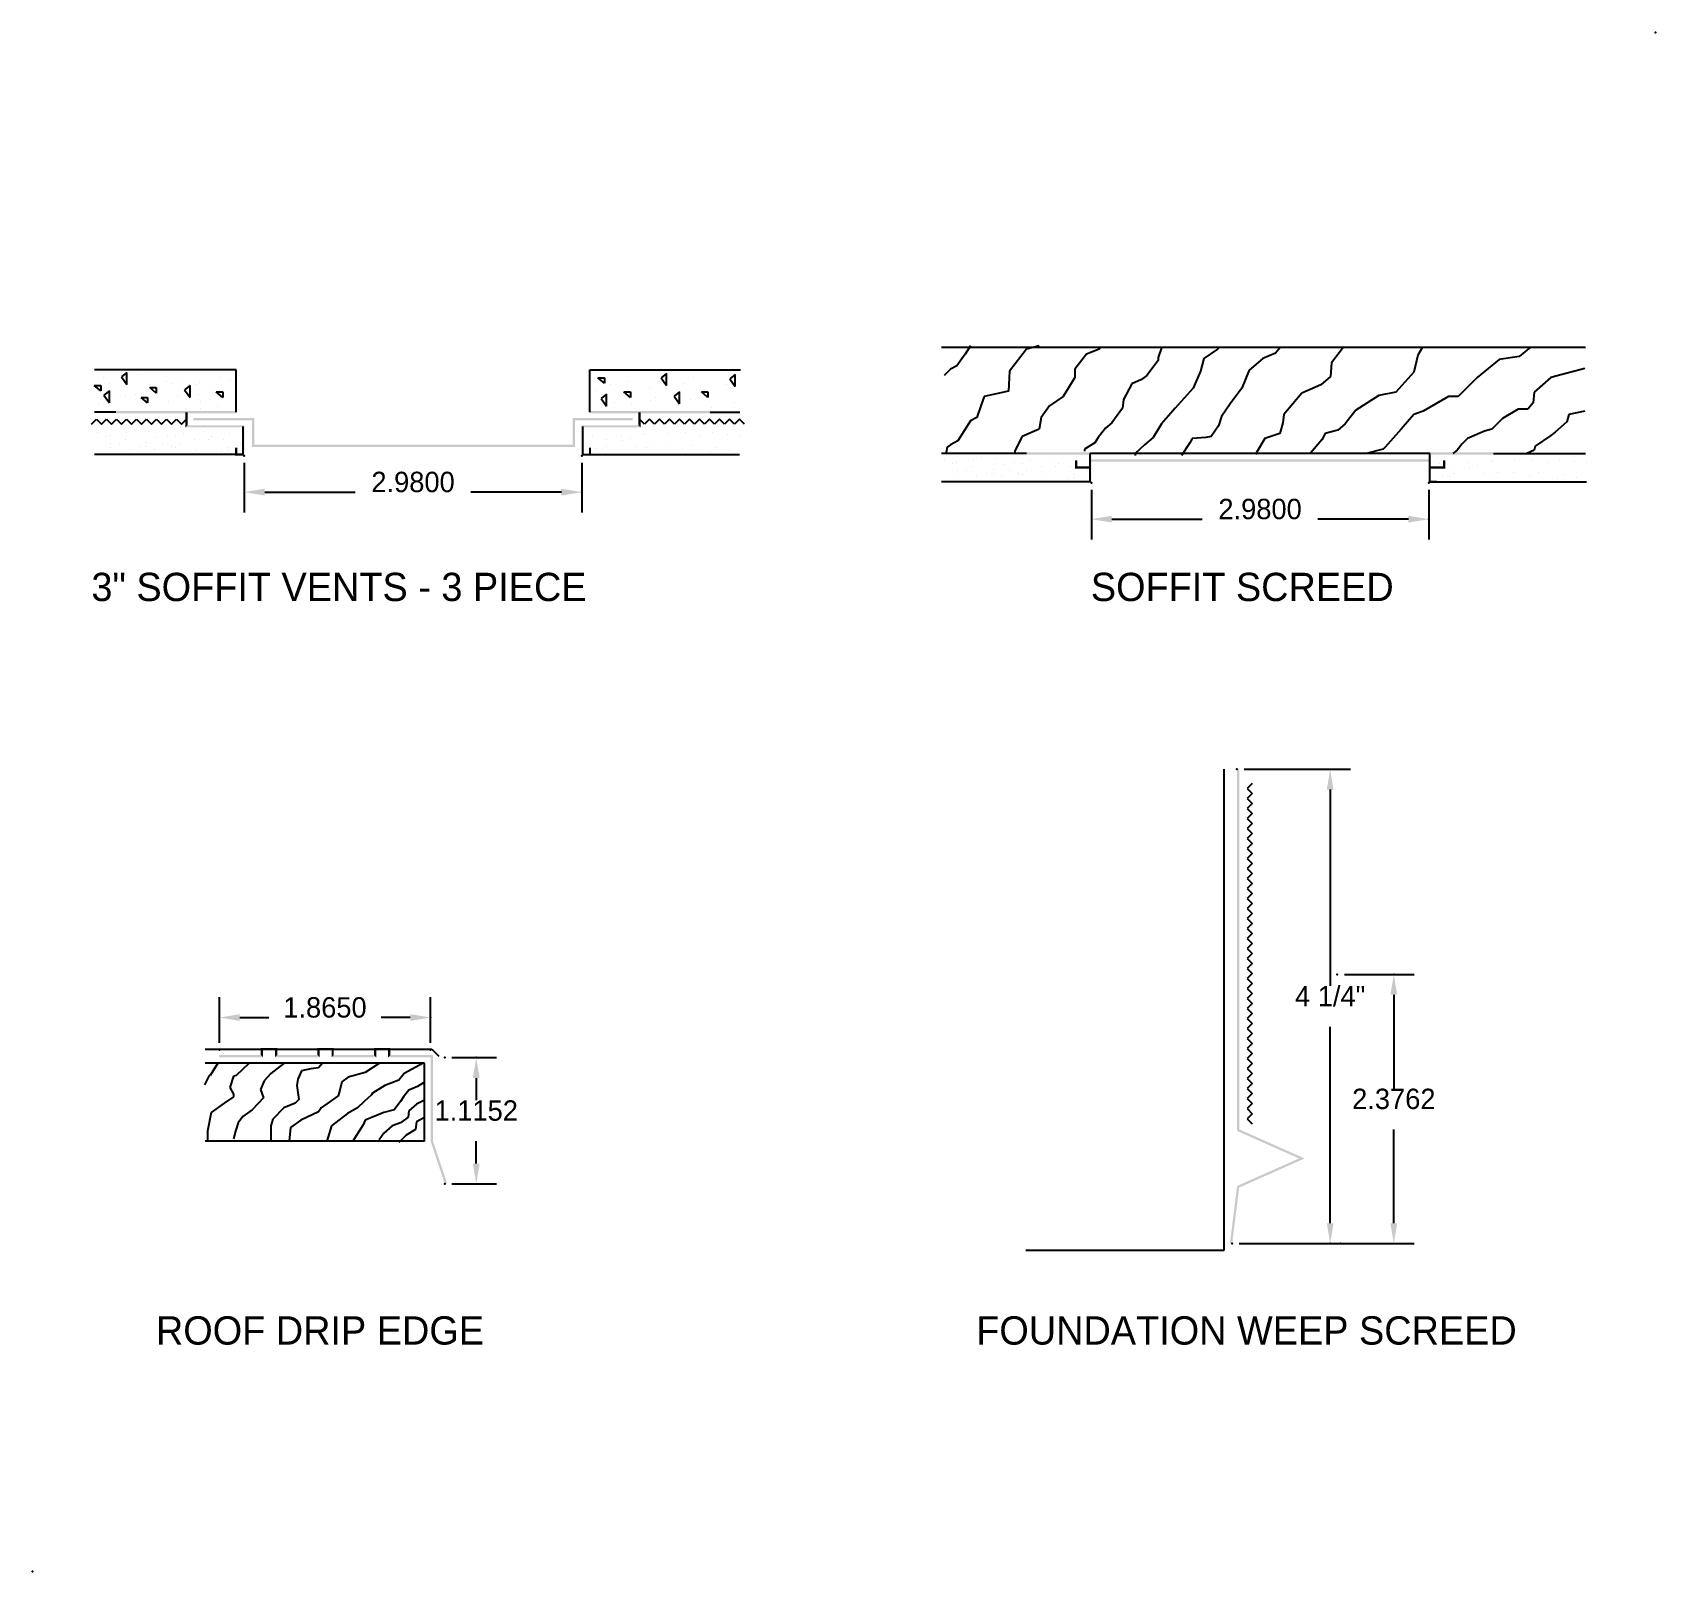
# Model space of a CAD drawing. Extents: x 0 to 14.3, y 0 to 13.6.
import ezdxf
from ezdxf.enums import TextEntityAlignment as Align

# ---------------------------------------------------------------- set-up
doc = ezdxf.new("R2010")
doc.units = 0
doc.header["$MEASUREMENT"] = 0
doc.layers.get('0').update_dxf_attribs({"color": 75, "linetype": 'CONTINUOUS'})
for name, color, linetype in [('R-ANNO-DIMS', 3, 'CONTINUOUS'), ('R-ANNO-TEXT', 6, 'CONTINUOUS'), ('R-SWTS-DET1', 1, 'CONTINUOUS'), ('R-SWTS-DET2', 4, 'CONTINUOUS'), ('R-SWTS-DET3', 5, 'CONTINUOUS'), ('SSMODEL1', 7, 'CONTINUOUS')]:
    doc.layers.add(name, color=color, linetype=linetype)
doc.dimstyles.get("Standard").update_dxf_attribs({"dimtxt": 0.18, "dimasz": 0.18, "dimexe": 0.18, "dimexo": 0.0625, "dimgap": 0.09, "dimtad": 0, "dimtih": 1, "dimtoh": 1, "dimdec": 4, "dimzin": 0, "dimtxsty": 'STANDARD', "dimcen": 0.09, "dimazin": 3, "dimtfac": 1, "dimtdec": 4, "dimtofl": 0, "dimtmove": 0, "dimatfit": 3, "dimtolj": 1, "dimtzin": 0})

# ---------------------------------------------------------------- blocks, each defined once
blk = doc.blocks.new('*D5')
at = {"color": 0, "linetype": 'BYBLOCK'}
for p, q in [((9.351, 9.554), (9.351, 9.115)), ((12.331, 9.554), (12.331, 9.115)), ((9.531, 9.295), (10.331, 9.295)), ((12.151, 9.295), (11.351, 9.295))]:
    blk.add_line(p, q, dxfattribs=at)
for points in [[(9.531, 9.325), (9.531, 9.265), (9.351, 9.295)], [(12.151, 9.325), (12.151, 9.265), (12.331, 9.295)]]:
    blk.add_solid(points, dxfattribs=at)
at = {"layer": 'SSMODEL1', "color": 0, "linetype": 'BYBLOCK'}
for p in [(9.351, 9.616), (12.331, 9.616), (12.331, 9.295)]:
    blk.add_point(p, dxfattribs=at)
at = {"color": 0, "linetype": 'BYBLOCK'}
blk.add_text('2.9800', height=0.18, dxfattribs=at).set_placement((10.841, 9.295), align=Align.CENTER)
blk = doc.blocks.new('*D4')
at = {"color": 0, "linetype": 'BYBLOCK'}
for p, q in [((1.871, 9.792), (1.871, 9.354)), ((4.851, 9.792), (4.851, 9.354)), ((2.051, 9.534), (2.851, 9.534)), ((4.671, 9.534), (3.871, 9.534))]:
    blk.add_line(p, q, dxfattribs=at)
for points in [[(2.051, 9.564), (2.051, 9.504), (1.871, 9.534)], [(4.671, 9.564), (4.671, 9.504), (4.851, 9.534)]]:
    blk.add_solid(points, dxfattribs=at)
at = {"layer": 'SSMODEL1', "color": 0, "linetype": 'BYBLOCK'}
for p in [(1.871, 9.855), (4.851, 9.855), (4.851, 9.534)]:
    blk.add_point(p, dxfattribs=at)
at = {"color": 0, "linetype": 'BYBLOCK'}
blk.add_text('2.9800', height=0.18, dxfattribs=at).set_placement((3.361, 9.534), align=Align.CENTER)
blk = doc.blocks.new('*D3')
at = {"color": 0, "linetype": 'BYBLOCK'}
for p, q in [((11.585, 5.274), (12.202, 5.274)), ((12.022, 5.094), (12.022, 4.265)), ((12.022, 3.077), (12.022, 3.905)), ((11.612, 2.897), (12.202, 2.897))]:
    blk.add_line(p, q, dxfattribs=at)
for points in [[(11.992, 5.094), (12.052, 5.094), (12.022, 5.274)], [(11.992, 3.077), (12.052, 3.077), (12.022, 2.897)]]:
    blk.add_solid(points, dxfattribs=at)
at = {"layer": 'SSMODEL1', "color": 0, "linetype": 'BYBLOCK'}
for p in [(11.522, 5.274), (12.022, 5.274), (11.55, 2.897)]:
    blk.add_point(p, dxfattribs=at)
at = {"color": 0, "linetype": 'BYBLOCK'}
blk.add_text('2.3762', height=0.18, dxfattribs=at).set_placement((12.022, 4.085), align=Align.CENTER)
blk = doc.blocks.new('*D2')
at = {"color": 0, "linetype": 'BYBLOCK'}
for p, q in [((10.7, 7.086), (11.64, 7.086)), ((11.46, 6.906), (11.46, 5.172)), ((11.46, 3.077), (11.46, 4.812)), ((10.657, 2.897), (11.64, 2.897))]:
    blk.add_line(p, q, dxfattribs=at)
for points in [[(11.43, 6.906), (11.49, 6.906), (11.46, 7.086)], [(11.43, 3.077), (11.49, 3.077), (11.46, 2.897)]]:
    blk.add_solid(points, dxfattribs=at)
at = {"layer": 'SSMODEL1', "color": 0, "linetype": 'BYBLOCK'}
for p in [(10.637, 7.086), (10.595, 2.897), (11.46, 2.897)]:
    blk.add_point(p, dxfattribs=at)
at = {"color": 0, "linetype": 'BYBLOCK'}
blk.add_text('4 1/4"', height=0.18, dxfattribs=at).set_placement((11.46, 4.992), align=Align.CENTER)
blk = doc.blocks.new('*D1')
at = {"color": 0, "linetype": 'BYBLOCK'}
for p, q in [((3.704, 4.539), (4.099, 4.539)), ((3.919, 4.359), (3.919, 4.162)), ((3.919, 3.604), (3.919, 3.802)), ((3.704, 3.424), (4.099, 3.424))]:
    blk.add_line(p, q, dxfattribs=at)
for points in [[(3.889, 4.359), (3.949, 4.359), (3.919, 4.539)], [(3.889, 3.604), (3.949, 3.604), (3.919, 3.424)]]:
    blk.add_solid(points, dxfattribs=at)
at = {"layer": 'SSMODEL1', "color": 0, "linetype": 'BYBLOCK'}
for p in [(3.641, 4.539), (3.919, 4.539), (3.641, 3.424)]:
    blk.add_point(p, dxfattribs=at)
at = {"color": 0, "linetype": 'BYBLOCK'}
blk.add_text('1.1152', height=0.18, dxfattribs=at).set_placement((3.919, 3.982), align=Align.CENTER)
blk = doc.blocks.new('*D0')
at = {"color": 0, "linetype": 'BYBLOCK'}
for p, q in [((1.651, 4.671), (1.651, 5.073)), ((3.516, 4.671), (3.516, 5.073)), ((1.831, 4.893), (2.088, 4.893)), ((3.336, 4.893), (3.078, 4.893))]:
    blk.add_line(p, q, dxfattribs=at)
for points in [[(1.831, 4.923), (1.831, 4.863), (1.651, 4.893)], [(3.336, 4.923), (3.336, 4.863), (3.516, 4.893)]]:
    blk.add_solid(points, dxfattribs=at)
at = {"layer": 'SSMODEL1', "color": 0, "linetype": 'BYBLOCK'}
for p in [(3.516, 4.893), (1.651, 4.608), (3.516, 4.608)]:
    blk.add_point(p, dxfattribs=at)
at = {"color": 0, "linetype": 'BYBLOCK'}
blk.add_text('1.8650', height=0.18, dxfattribs=at).set_placement((2.583, 4.893), align=Align.CENTER)

msp = doc.modelspace()

# ---------------------------------------------------------------- linework, layer by layer
for p in [(14.33321, 13.59409), (0, 0)]:
    msp.add_point(p)
at = {"layer": 'R-SWTS-DET1'}
msp.add_line((1.86078, 9.865), (1.86078, 10.115), dxfattribs=at)
for points in [[(1.79828, 10.23), (1.79828, 10.25), (0.73578, 10.23), (0.73578, 10.25)], [(1.35078, 10.105), (1.37078, 10.125), (1.35078, 10.24), (1.37078, 10.24)], [(1.42056, 10.18766), (1.42056, 10.16766), (1.95992, 10.18766), (1.93992, 10.16766)], [(1.95992, 10.18766), (1.93992, 10.16766), (1.95992, 9.95372), (1.93992, 9.93372)], [(4.76994, 10.18766), (4.78994, 10.16766), (5.29911, 10.18766), (5.29911, 10.16766)], [(4.76994, 9.95372), (4.78994, 9.93372), (4.76994, 10.18766), (4.78994, 10.16766)], [(4.92328, 10.23), (4.92328, 10.25), (5.98578, 10.23), (5.98578, 10.25)], [(5.37078, 10.105), (5.35078, 10.125), (5.37078, 10.24), (5.35078, 10.24)], [(1.85078, 10.105), (1.87078, 10.125), (1.35078, 10.105), (1.37078, 10.125)], [(1.85078, 9.875), (1.87078, 9.855), (1.85078, 10.105), (1.87078, 10.125)], [(4.87078, 9.875), (4.85078, 9.855), (4.87078, 10.105), (4.85078, 10.125)], [(4.87078, 10.105), (4.85078, 10.125), (5.37078, 10.105), (5.35078, 10.125)], [(1.80828, 9.9275), (1.78828, 9.9275), (1.80828, 9.875), (1.78828, 9.855)], [(1.95992, 9.95372), (1.93992, 9.93372), (4.76994, 9.95372), (4.78994, 9.93372)], [(4.91328, 9.9275), (4.93328, 9.9275), (4.91328, 9.875), (4.93328, 9.855)], [(1.80828, 9.875), (1.78828, 9.855), (1.85078, 9.875), (1.87078, 9.855)], [(4.91328, 9.875), (4.93328, 9.855), (4.87078, 9.875), (4.85078, 9.855)], [(9.33082, 9.86617), (9.35082, 9.88617), (8.77832, 9.86617), (8.77832, 9.88617)], [(9.20582, 9.74117), (9.22582, 9.76117), (9.20582, 9.81367), (9.22582, 9.81367)], [(9.34082, 9.74117), (9.34082, 9.76117), (9.20582, 9.74117), (9.22582, 9.76117)], [(9.33082, 9.63617), (9.35082, 9.61617), (9.33082, 9.86617), (9.35082, 9.88617)], [(9.34082, 9.82367), (9.34082, 9.80367), (12.34082, 9.82367), (12.34082, 9.80367)], [(12.35082, 9.63617), (12.33082, 9.61617), (12.35082, 9.86617), (12.33082, 9.88617)], [(12.35082, 9.86617), (12.33082, 9.88617), (12.90332, 9.86617), (12.90332, 9.88617)], [(12.34082, 9.74117), (12.34082, 9.76117), (12.47582, 9.74117), (12.45582, 9.76117)], [(12.47582, 9.74117), (12.45582, 9.76117), (12.47582, 9.81367), (12.45582, 9.81367)], [(9.27832, 9.63617), (9.27832, 9.61617), (9.33082, 9.63617), (9.35082, 9.61617)], [(12.40332, 9.63617), (12.40332, 9.61617), (12.35082, 9.63617), (12.33082, 9.61617)], [(10.65727, 7.08604), (10.63727, 7.08604), (10.65727, 3.90504), (10.63727, 3.89204)], [(2.01598, 4.62467), (2.03598, 4.60467), (2.16098, 4.62467), (2.14098, 4.60467)], [(2.01598, 4.56217), (2.03598, 4.54217), (2.01598, 4.62467), (2.03598, 4.60467)], [(2.16098, 4.62467), (2.14098, 4.60467), (2.16098, 4.56217), (2.14098, 4.54217)], [(2.51598, 4.62467), (2.53598, 4.60467), (2.66098, 4.62467), (2.64098, 4.60467)], [(2.51598, 4.56217), (2.53598, 4.54217), (2.51598, 4.62467), (2.53598, 4.60467)], [(2.66098, 4.62467), (2.64098, 4.60467), (2.66098, 4.56217), (2.64098, 4.54217)], [(3.01598, 4.62467), (3.03598, 4.60467), (3.16098, 4.62467), (3.14098, 4.60467)], [(3.01598, 4.56217), (3.03598, 4.54217), (3.01598, 4.62467), (3.03598, 4.60467)], [(3.16098, 4.62467), (3.14098, 4.60467), (3.16098, 4.56217), (3.14098, 4.54217)], [(1.65098, 4.56217), (1.65098, 4.54217), (2.01598, 4.56217), (2.03598, 4.54217)], [(2.16098, 4.56217), (2.14098, 4.54217), (2.51598, 4.56217), (2.53598, 4.54217)], [(2.66098, 4.56217), (2.64098, 4.54217), (3.01598, 4.56217), (3.03598, 4.54217)], [(3.16098, 4.56217), (3.14098, 4.54217), (3.53598, 4.56217), (3.51598, 4.54217)], [(3.53598, 4.56217), (3.51598, 4.54217), (3.53598, 3.80379), (3.51598, 3.80055)], [(10.65727, 3.90504), (10.63727, 3.89204), (11.2344, 3.64854), (11.18515, 3.64854)], [(3.53598, 3.80379), (3.51598, 3.80055), (3.66047, 3.43033), (3.64149, 3.42401)], [(11.2344, 3.64854), (11.18515, 3.64854), (10.6565, 3.39169), (10.63805, 3.40538)], [(10.6565, 3.39169), (10.63805, 3.40538), (10.5947, 2.8973), (10.57485, 2.89978)]]:
    msp.add_trace(points, dxfattribs=at)
at = {"layer": 'R-SWTS-DET2'}
for p, q in [((8.02832, 10.81367), (13.71582, 10.81367)), ((1.79828, 10.615), (0.54828, 10.615)), ((1.79828, 10.24), (1.79828, 10.615)), ((4.92328, 10.615), (6.25148, 10.615)), ((4.92328, 10.24), (4.92328, 10.615)), ((0.5211, 10.1333), (0.56529, 10.1775)), ((0.73578, 10.24), (0.54828, 10.24)), ((0.56529, 10.1775), (0.60948, 10.1333)), ((0.60948, 10.1333), (0.65368, 10.1775)), ((0.65368, 10.1775), (0.69787, 10.1333)), ((0.69787, 10.1333), (0.74207, 10.1775)), ((0.74207, 10.1775), (0.78626, 10.1333)), ((0.78626, 10.1333), (0.83045, 10.1775)), ((0.83045, 10.1775), (0.87465, 10.1333)), ((0.87465, 10.1333), (0.91884, 10.1775)), ((0.91884, 10.1775), (0.96304, 10.1333)), ((0.96304, 10.1333), (1.00723, 10.1775)), ((1.00723, 10.1775), (1.05143, 10.1333)), ((1.05143, 10.1333), (1.09562, 10.1775)), ((1.09562, 10.1775), (1.13981, 10.1333)), ((1.13981, 10.1333), (1.18401, 10.1775)), ((1.18401, 10.1775), (1.2282, 10.1333)), ((1.2282, 10.1333), (1.2724, 10.1775)), ((1.2724, 10.1775), (1.31659, 10.1333)), ((1.31659, 10.1333), (1.36078, 10.1775)), ((5.40498, 10.1333), (5.36078, 10.1775)), ((5.44917, 10.1775), (5.40498, 10.1333)), ((5.49337, 10.1333), (5.44917, 10.1775)), ((5.53756, 10.1775), (5.49337, 10.1333)), ((5.58176, 10.1333), (5.53756, 10.1775)), ((5.62595, 10.1775), (5.58176, 10.1333)), ((5.67014, 10.1333), (5.62595, 10.1775)), ((5.71434, 10.1775), (5.67014, 10.1333)), ((5.75853, 10.1333), (5.71434, 10.1775)), ((5.80273, 10.1775), (5.75853, 10.1333)), ((5.84692, 10.1333), (5.80273, 10.1775)), ((5.89111, 10.1775), (5.84692, 10.1333)), ((5.93531, 10.1333), (5.89111, 10.1775)), ((5.9795, 10.1775), (5.93531, 10.1333)), ((6.0237, 10.1333), (5.9795, 10.1775)), ((5.98578, 10.24), (6.24811, 10.24)), ((6.06789, 10.1775), (6.0237, 10.1333)), ((6.11209, 10.1333), (6.06789, 10.1775)), ((6.15628, 10.1775), (6.11209, 10.1333)), ((6.20047, 10.1333), (6.15628, 10.1775)), ((6.24467, 10.1775), (6.20047, 10.1333)), ((6.28886, 10.1333), (6.24467, 10.1775)), ((1.86078, 9.865), (0.54828, 9.865)), ((4.86078, 9.865), (6.24474, 9.865)), ((8.77832, 9.87617), (8.02832, 9.87617)), ((12.34082, 9.87617), (9.34082, 9.87617)), ((12.90332, 9.87617), (13.71582, 9.87617)), ((9.34082, 9.62617), (8.02832, 9.62617)), ((12.34082, 9.62617), (13.72478, 9.62617)), ((10.52227, 7.08604), (10.52227, 2.83604)), ((10.77227, 6.96104), (10.72808, 6.91684)), ((10.72808, 6.91684), (10.77227, 6.87265)), ((10.77227, 6.87265), (10.72808, 6.82845)), ((10.72808, 6.82845), (10.77227, 6.78426)), ((10.77227, 6.78426), (10.72808, 6.74007)), ((10.72808, 6.74007), (10.77227, 6.69587)), ((10.77227, 6.69587), (10.72808, 6.65168)), ((10.72808, 6.65168), (10.77227, 6.60748)), ((10.77227, 6.60748), (10.72808, 6.56329)), ((10.72808, 6.56329), (10.77227, 6.51909)), ((10.77227, 6.51909), (10.72808, 6.4749)), ((10.72808, 6.4749), (10.77227, 6.43071)), ((10.77227, 6.43071), (10.72808, 6.38651)), ((10.72808, 6.38651), (10.77227, 6.34232)), ((10.77227, 6.34232), (10.72808, 6.29812)), ((10.72808, 6.29812), (10.77227, 6.25393)), ((10.77227, 6.25393), (10.72808, 6.20974)), ((10.72808, 6.20974), (10.77227, 6.16554)), ((10.77227, 6.16554), (10.72808, 6.12135)), ((10.72808, 6.12135), (10.77227, 6.07715)), ((10.77227, 6.07715), (10.72808, 6.03296)), ((10.72808, 6.03296), (10.77227, 5.98876)), ((10.77227, 5.98876), (10.72808, 5.94457)), ((10.72808, 5.94457), (10.77227, 5.90038)), ((10.77227, 5.90038), (10.72808, 5.85618)), ((10.72808, 5.85618), (10.77227, 5.81199)), ((10.77227, 5.81199), (10.72808, 5.76779)), ((10.72808, 5.76779), (10.77227, 5.7236)), ((10.77227, 5.7236), (10.72808, 5.67941)), ((10.72808, 5.67941), (10.77227, 5.63521)), ((10.77227, 5.63521), (10.72808, 5.59102)), ((10.72808, 5.59102), (10.77227, 5.54682)), ((10.77227, 5.54682), (10.72808, 5.50263)), ((10.72808, 5.50263), (10.77227, 5.45843)), ((10.77227, 5.45843), (10.72808, 5.41424)), ((10.72808, 5.41424), (10.77227, 5.37005)), ((10.77227, 5.37005), (10.72808, 5.32585)), ((10.72808, 5.32585), (10.77227, 5.28166)), ((10.77227, 5.28166), (10.72808, 5.23746)), ((10.72808, 5.23746), (10.77227, 5.19327)), ((10.77227, 5.19327), (10.72808, 5.14908)), ((10.72808, 5.14908), (10.77227, 5.10488)), ((10.77227, 5.10488), (10.72808, 5.06069)), ((10.72808, 5.06069), (10.77227, 5.01649)), ((10.77227, 5.01649), (10.72808, 4.9723)), ((10.72808, 4.9723), (10.77227, 4.9281)), ((10.77227, 4.9281), (10.72808, 4.88391)), ((10.72808, 4.88391), (10.77227, 4.83972)), ((10.77227, 4.83972), (10.72808, 4.79552)), ((10.72808, 4.79552), (10.77227, 4.75133)), ((10.77227, 4.75133), (10.72808, 4.70713)), ((1.52598, 4.61467), (3.52598, 4.61467)), ((3.52598, 4.61467), (3.58848, 4.55217)), ((10.72808, 4.70713), (10.77227, 4.66294)), ((10.77227, 4.66294), (10.72808, 4.61875)), ((10.72808, 4.61875), (10.77227, 4.57455)), ((3.46348, 4.48967), (1.52598, 4.48967)), ((3.46348, 3.80217), (3.46348, 4.48967)), ((10.77227, 4.57455), (10.72808, 4.53036)), ((10.72808, 4.53036), (10.77227, 4.48616)), ((10.77227, 4.48616), (10.72808, 4.44197)), ((10.72808, 4.44197), (10.77227, 4.39777)), ((10.77227, 4.39777), (10.72808, 4.35358)), ((10.72808, 4.35358), (10.77227, 4.30939)), ((10.77227, 4.30939), (10.72808, 4.26519)), ((10.72808, 4.26519), (10.77227, 4.221)), ((10.77227, 4.221), (10.72808, 4.1768)), ((10.72808, 4.1768), (10.77227, 4.13261)), ((10.77227, 4.13261), (10.72808, 4.08842)), ((10.72808, 4.08842), (10.77227, 4.04422)), ((10.77227, 4.04422), (10.72808, 4.00003)), ((10.72808, 4.00003), (10.77227, 3.95583)), ((3.46348, 3.80217), (1.52598, 3.80217)), ((10.52227, 2.83604), (8.77227, 2.83604))]:
    msp.add_line(p, q, dxfattribs=at)
at = {"layer": 'R-SWTS-DET3'}
for p, q in [((8.23658, 10.75159), (8.16201, 10.64914)), ((8.28319, 10.8261), (8.23658, 10.75159)), ((8.77722, 10.79816), (8.62808, 10.60257)), ((8.88907, 10.8261), (8.77722, 10.79816)), ((9.30853, 10.75159), (9.206, 10.6212)), ((9.42039, 10.79816), (9.30853, 10.75159)), ((9.43461, 10.81367), (9.42039, 10.79816)), ((9.97034, 10.80747), (9.94238, 10.72365)), ((10.46437, 10.79816), (10.3432, 10.71433)), ((10.48211, 10.81367), (10.46437, 10.79816)), ((10.97704, 10.7609), (10.86519, 10.71433)), ((11.02151, 10.81367), (10.97704, 10.7609)), ((11.5774, 10.81367), (11.47107, 10.67708)), ((12.27439, 10.81367), (12.23542, 10.74227)), ((13.22835, 10.81367), (13.13027, 10.73296)), ((8.10608, 10.6212), (8.05015, 10.56532)), ((8.16201, 10.64914), (8.10608, 10.6212)), ((9.206, 10.6212), (9.206, 10.54669)), ((9.94238, 10.69571), (9.83985, 10.56532)), ((9.94238, 10.72365), (9.94238, 10.69571)), ((10.3432, 10.71433), (10.31523, 10.60257)), ((10.74401, 10.61188), (10.67876, 10.45355)), ((10.86519, 10.71433), (10.74401, 10.61188)), ((11.47107, 10.67708), (11.46175, 10.556)), ((12.23542, 10.74227), (12.19814, 10.59326)), ((12.95316, 10.70502), (12.75741, 10.54669)), ((13.13027, 10.73296), (12.95316, 10.70502)), ((13.70819, 10.62724), (13.40991, 10.54669)), ((0.54473, 10.47632), (0.6025, 10.47632)), ((0.6025, 10.42822), (0.54473, 10.47632)), ((0.6025, 10.47632), (0.6025, 10.42822)), ((0.63138, 10.54366), (0.63138, 10.54366)), ((0.67952, 10.49556), (0.67952, 10.49556)), ((0.83356, 10.59176), (0.78542, 10.55328)), ((0.78542, 10.55328), (0.83356, 10.48594)), ((0.83356, 10.48594), (0.83356, 10.59176)), ((0.84319, 10.48594), (0.84319, 10.48594)), ((0.92983, 10.57252), (0.92983, 10.57252)), ((1.03574, 10.48594), (1.03574, 10.48594)), ((1.18015, 10.5148), (1.18015, 10.5148)), ((1.23792, 10.49556), (1.23792, 10.49556)), ((1.31494, 10.5148), (1.31494, 10.5148)), ((1.39196, 10.47632), (1.34382, 10.43784)), ((1.39196, 10.37051), (1.39196, 10.47632)), ((1.44972, 10.48594), (1.44972, 10.48594)), ((1.4786, 10.50518), (1.4786, 10.50518)), ((1.66153, 10.54366), (1.66153, 10.54366)), ((1.74817, 10.52442), (1.74817, 10.52442)), ((4.99265, 10.54366), (5.05042, 10.54366)), ((5.05042, 10.49556), (4.99265, 10.54366)), ((5.05042, 10.54366), (5.05042, 10.49556)), ((5.10818, 10.48594), (5.10818, 10.48594)), ((5.26222, 10.5148), (5.26222, 10.5148)), ((5.59918, 10.58214), (5.55105, 10.54366)), ((5.55105, 10.54366), (5.59918, 10.47632)), ((5.59918, 10.47632), (5.59918, 10.58214)), ((5.75322, 10.49556), (5.75322, 10.49556)), ((5.83987, 10.54366), (5.83987, 10.54366)), ((6.1287, 10.48594), (6.1287, 10.48594)), ((6.20572, 10.57252), (6.15758, 10.53404)), ((6.15758, 10.53404), (6.20572, 10.4667)), ((6.20572, 10.4667), (6.20572, 10.57252)), ((8.62808, 10.60257), (8.61875, 10.42561)), ((9.206, 10.54669), (9.10346, 10.37905)), ((9.70935, 10.49081), (9.63478, 10.35111)), ((9.79324, 10.52806), (9.70935, 10.49081)), ((9.83985, 10.56532), (9.79324, 10.52806)), ((10.31523, 10.60257), (10.24998, 10.45355)), ((11.37786, 10.4815), (11.21008, 10.40699)), ((11.46175, 10.556), (11.37786, 10.4815)), ((12.19814, 10.59326), (12.03967, 10.4163)), ((12.75741, 10.54669), (12.58963, 10.37905)), ((13.40991, 10.54669), (13.26076, 10.4163)), ((0.67952, 10.42822), (0.63138, 10.38975)), ((0.63138, 10.38975), (0.67952, 10.32241)), ((0.67952, 10.32241), (0.67952, 10.42822)), ((0.82393, 10.38975), (0.82393, 10.38975)), ((0.91058, 10.39936), (0.91058, 10.39936)), ((0.95872, 10.37051), (1.01648, 10.37051)), ((1.01648, 10.32241), (0.95872, 10.37051)), ((1.01648, 10.37051), (1.01648, 10.32241)), ((1.03574, 10.45708), (1.0935, 10.45708)), ((1.0935, 10.40898), (1.03574, 10.45708)), ((1.0935, 10.45708), (1.0935, 10.40898)), ((1.0935, 10.44746), (1.0935, 10.44746)), ((1.10313, 10.37051), (1.10313, 10.37051)), ((1.19941, 10.33203), (1.19941, 10.33203)), ((1.27643, 10.38975), (1.27643, 10.38975)), ((1.34382, 10.43784), (1.39196, 10.37051)), ((1.46898, 10.39936), (1.46898, 10.39936)), ((1.48823, 10.33203), (1.48823, 10.33203)), ((1.57488, 10.43784), (1.57488, 10.43784)), ((1.62302, 10.4186), (1.68078, 10.4186)), ((1.68078, 10.37051), (1.62302, 10.4186)), ((1.68078, 10.4186), (1.68078, 10.37051)), ((1.73855, 10.37051), (1.73855, 10.37051)), ((4.98302, 10.42822), (4.98302, 10.42822)), ((5.06967, 10.39936), (5.02153, 10.36089)), ((5.02153, 10.36089), (5.06967, 10.29355)), ((5.06967, 10.29355), (5.06967, 10.39936)), ((5.13706, 10.32241), (5.13706, 10.32241)), ((5.22371, 10.4186), (5.28148, 10.4186)), ((5.28148, 10.37051), (5.22371, 10.4186)), ((5.28148, 10.4186), (5.28148, 10.37051)), ((5.44514, 10.44746), (5.44514, 10.44746)), ((5.45477, 10.34165), (5.45477, 10.34165)), ((5.50291, 10.37051), (5.50291, 10.37051)), ((5.71471, 10.4186), (5.66658, 10.38013)), ((5.66658, 10.38013), (5.71471, 10.31279)), ((5.71471, 10.31279), (5.71471, 10.4186)), ((5.81099, 10.35127), (5.81099, 10.35127)), ((5.90727, 10.4186), (5.96503, 10.4186)), ((5.96503, 10.37051), (5.90727, 10.4186)), ((5.96503, 10.4186), (5.96503, 10.37051)), ((6.19609, 10.32241), (6.19609, 10.32241)), ((8.40436, 10.37905), (8.3764, 10.29522)), ((8.61875, 10.42561), (8.40436, 10.37905)), ((9.10346, 10.37905), (8.98229, 10.29522)), ((9.63478, 10.35111), (9.62546, 10.2766)), ((10.24998, 10.45355), (10.09152, 10.2766)), ((10.67876, 10.45355), (10.57623, 10.31385)), ((11.21008, 10.40699), (11.05162, 10.22072)), ((11.89053, 10.38836), (11.68546, 10.25797)), ((12.03967, 10.4163), (11.89053, 10.38836)), ((12.50574, 10.37905), (12.28203, 10.24866)), ((12.58963, 10.37905), (12.50574, 10.37905)), ((13.25144, 10.32316), (13.20484, 10.26728)), ((13.26076, 10.4163), (13.25144, 10.32316)), ((0.58324, 10.31279), (0.58324, 10.31279)), ((0.74691, 10.26469), (0.74691, 10.26469)), ((1.03574, 10.30317), (1.03574, 10.30317)), ((1.35345, 10.27431), (1.35345, 10.27431)), ((1.48823, 10.27431), (1.48823, 10.27431)), ((1.63264, 10.29355), (1.63264, 10.29355)), ((5.2911, 10.31279), (5.2911, 10.31279)), ((5.99391, 10.28393), (5.99391, 10.28393)), ((8.33912, 10.19277), (8.28319, 10.16483)), ((8.3764, 10.29522), (8.33912, 10.19277)), ((8.90771, 10.19277), (8.88907, 10.09033)), ((8.98229, 10.29522), (8.90771, 10.19277)), ((9.62546, 10.2766), (9.53224, 10.14621)), ((10.05424, 10.23003), (9.97034, 10.13689)), ((10.09152, 10.2766), (10.05424, 10.23003)), ((10.50166, 10.20209), (10.47369, 10.11827)), ((10.57623, 10.31385), (10.50166, 10.20209)), ((11.05162, 10.22072), (11.04229, 10.14621)), ((11.68546, 10.25797), (11.59225, 10.13689)), ((12.19814, 10.22072), (12.08628, 10.09033)), ((12.28203, 10.24866), (12.19814, 10.22072)), ((12.98113, 10.18346), (12.88791, 10.09033)), ((13.12095, 10.26728), (12.98113, 10.18346)), ((13.20484, 10.26728), (13.12095, 10.26728)), ((13.56837, 10.22072), (13.54973, 10.15552)), ((13.70819, 10.24937), (13.56837, 10.22072)), ((0.57362, 10.06268), (0.57362, 10.06268)), ((0.67952, 10.03382), (0.67952, 10.03382)), ((0.83356, 10.06268), (0.83356, 10.06268)), ((0.90095, 10.08192), (0.90095, 10.08192)), ((1.02611, 10.0723), (1.02611, 10.0723)), ((1.18978, 10.03382), (1.18978, 10.03382)), ((1.30531, 10.10116), (1.30531, 10.10116)), ((1.33419, 10.05306), (1.33419, 10.05306)), ((1.50749, 10.0723), (1.50749, 10.0723)), ((1.73855, 10.05306), (1.73855, 10.05306)), ((4.86078, 9.865), (4.86078, 10.115)), ((4.86078, 9.865), (4.86078, 10.115)), ((5.20446, 10.03382), (5.20446, 10.03382)), ((5.39701, 10.05306), (5.39701, 10.05306)), ((5.41626, 10.04344), (5.41626, 10.04344)), ((5.60881, 10.05306), (5.60881, 10.05306)), ((5.76285, 10.06268), (5.76285, 10.06268)), ((5.89764, 10.03382), (5.89764, 10.03382)), ((6.00354, 10.06268), (6.00354, 10.06268)), ((6.13833, 10.04344), (6.13833, 10.04344)), ((6.24423, 10.03382), (6.24423, 10.03382)), ((8.28319, 10.16483), (8.17133, 9.98788)), ((8.88907, 10.09033), (8.73993, 10.02513)), ((9.47631, 10.09964), (9.41107, 10.01582)), ((9.53224, 10.14621), (9.47631, 10.09964)), ((9.97034, 10.13689), (9.89577, 10.01582)), ((10.47369, 10.11827), (10.40845, 10.02513)), ((11.01433, 10.05307), (10.88383, 10.0065)), ((11.04229, 10.14621), (11.01433, 10.05307)), ((11.41515, 10.05307), (11.38718, 9.99719)), ((11.527, 10.08101), (11.41515, 10.05307)), ((11.59225, 10.13689), (11.527, 10.08101)), ((12.08628, 10.09033), (11.94646, 9.93199)), ((12.82266, 10.0717), (12.67352, 10.0065)), ((12.88791, 10.09033), (12.82266, 10.0717)), ((13.40991, 10.03444), (13.27009, 9.94131)), ((13.44719, 10.06238), (13.40991, 10.03444)), ((13.54973, 10.15552), (13.44719, 10.06238)), ((0.64101, 10.0242), (0.64101, 10.0242)), ((0.68915, 9.96649), (0.68915, 9.96649)), ((0.68915, 9.92801), (0.68915, 9.92801)), ((0.76617, 9.96649), (0.76617, 9.96649)), ((0.82393, 9.99534), (0.82393, 9.99534)), ((0.85281, 9.90877), (0.85281, 9.90877)), ((0.94909, 9.93763), (0.94909, 9.93763)), ((1.00685, 9.97611), (1.00685, 9.97611)), ((1.00685, 9.93763), (1.00685, 9.93763)), ((1.07425, 9.90877), (1.07425, 9.90877)), ((1.0935, 10.01458), (1.0935, 10.01458)), ((1.15127, 9.96649), (1.15127, 9.96649)), ((1.22829, 9.93763), (1.22829, 9.93763)), ((1.2668, 10.0242), (1.2668, 10.0242)), ((1.2668, 9.92801), (1.2668, 9.92801)), ((1.29568, 9.96649), (1.29568, 9.96649)), ((1.43047, 9.99534), (1.43047, 9.99534)), ((1.44009, 9.89915), (1.44009, 9.89915)), ((1.55562, 9.99534), (1.55562, 9.99534)), ((1.58451, 10.0242), (1.58451, 10.0242)), ((1.69041, 9.99534), (1.69041, 9.99534)), ((1.71929, 9.92801), (1.71929, 9.92801)), ((1.71929, 9.89915), (1.71929, 9.89915)), ((1.83482, 9.96649), (1.83482, 9.96649)), ((4.94451, 10.0242), (4.94451, 10.0242)), ((4.9734, 9.91839), (4.9734, 9.91839)), ((5.03116, 9.90877), (5.03116, 9.90877)), ((5.06967, 9.99534), (5.06967, 9.99534)), ((5.06967, 9.93763), (5.06967, 9.93763)), ((5.21408, 9.98572), (5.21408, 9.98572)), ((5.28148, 10.00496), (5.28148, 10.00496)), ((5.32961, 9.93763), (5.32961, 9.93763)), ((5.42589, 9.92801), (5.42589, 9.92801)), ((5.45477, 9.94725), (5.45477, 9.94725)), ((5.59918, 9.94725), (5.59918, 9.94725)), ((5.7436, 9.90877), (5.7436, 9.90877)), ((5.82062, 9.94725), (5.82062, 9.94725)), ((6.04205, 9.92801), (6.04205, 9.92801)), ((6.15758, 9.89915), (6.15758, 9.89915)), ((8.07812, 9.93199), (8.0688, 9.88543)), ((8.10608, 9.95062), (8.07812, 9.93199)), ((8.17133, 9.98788), (8.10608, 9.95062)), ((8.70265, 9.95062), (8.67468, 9.89474)), ((8.67468, 9.89474), (8.67468, 9.87611)), ((8.73993, 10.02513), (8.70265, 9.95062)), ((9.3831, 9.96925), (9.28989, 9.91337)), ((9.28989, 9.91337), (9.28989, 9.89474)), ((9.41107, 10.01582), (9.3831, 9.96925)), ((9.8212, 9.95062), (9.73731, 9.87611)), ((9.89577, 10.01582), (9.8212, 9.95062)), ((10.22202, 9.96925), (10.14745, 9.85749)), ((10.24066, 10.0065), (10.22202, 9.96925)), ((10.36184, 10.01582), (10.24066, 10.0065)), ((10.40845, 10.02513), (10.36184, 10.01582)), ((10.88383, 10.0065), (10.80926, 9.88543)), ((11.38718, 9.99719), (11.28336, 9.87617)), ((11.92782, 9.91337), (11.77868, 9.87611)), ((11.94646, 9.93199), (11.92782, 9.91337)), ((12.58031, 9.90405), (12.54302, 9.87611)), ((12.62692, 9.95994), (12.58031, 9.90405)), ((12.67352, 10.0065), (12.62692, 9.95994)), ((13.26076, 9.90405), (13.19552, 9.87611)), ((13.27009, 9.94131), (13.26076, 9.90405)), ((1.67115, 9.88953), (1.67115, 9.88953)), ((5.98429, 9.88953), (5.98429, 9.88953)), ((8.05365, 9.82385), (8.05365, 9.82385)), ((8.12104, 9.78537), (8.12104, 9.78537)), ((8.15955, 9.79499), (8.15955, 9.79499)), ((8.30397, 9.75651), (8.30397, 9.75651)), ((8.31359, 9.82385), (8.31359, 9.82385)), ((8.38099, 9.84309), (8.38099, 9.84309)), ((8.50614, 9.83347), (8.50614, 9.83347)), ((8.57354, 9.77575), (8.57354, 9.77575)), ((8.66981, 9.79499), (8.66981, 9.79499)), ((8.74683, 9.78537), (8.74683, 9.78537)), ((8.81422, 9.81423), (8.81422, 9.81423)), ((8.9105, 9.75651), (8.9105, 9.75651)), ((8.98752, 9.83347), (8.98752, 9.83347)), ((9.03566, 9.75651), (9.03566, 9.75651)), ((9.06454, 9.78537), (9.06454, 9.78537)), ((9.17044, 9.75651), (9.17044, 9.75651)), ((9.21858, 9.81423), (9.21858, 9.81423)), ((9.34082, 9.62617), (9.34082, 9.87617)), ((9.73731, 9.87611), (9.73731, 9.85749)), ((10.80926, 9.88543), (10.79994, 9.8668)), ((12.34082, 9.62617), (12.34082, 9.87617)), ((12.42455, 9.78537), (12.42455, 9.78537)), ((12.5497, 9.75651), (12.5497, 9.75651)), ((12.68449, 9.79499), (12.68449, 9.79499)), ((12.69412, 9.74689), (12.69412, 9.74689)), ((12.76151, 9.76613), (12.76151, 9.76613)), ((12.87704, 9.81423), (12.87704, 9.81423)), ((12.89629, 9.80461), (12.89629, 9.80461)), ((13.08885, 9.81423), (13.08885, 9.81423)), ((13.24289, 9.82385), (13.24289, 9.82385)), ((13.37767, 9.79499), (13.37767, 9.79499)), ((13.48357, 9.82385), (13.48357, 9.82385)), ((13.61836, 9.80461), (13.61836, 9.80461)), ((13.72426, 9.79499), (13.72426, 9.79499)), ((8.16918, 9.72766), (8.16918, 9.72766)), ((8.16918, 9.68918), (8.16918, 9.68918)), ((8.2462, 9.72766), (8.2462, 9.72766)), ((8.33285, 9.66994), (8.33285, 9.66994)), ((8.42912, 9.6988), (8.42912, 9.6988)), ((8.48689, 9.73727), (8.48689, 9.73727)), ((8.48689, 9.6988), (8.48689, 9.6988)), ((8.55428, 9.66994), (8.55428, 9.66994)), ((8.6313, 9.72766), (8.6313, 9.72766)), ((8.70832, 9.6988), (8.70832, 9.6988)), ((8.74683, 9.68918), (8.74683, 9.68918)), ((8.77571, 9.72766), (8.77571, 9.72766)), ((8.92013, 9.66032), (8.92013, 9.66032)), ((9.15119, 9.6507), (9.15119, 9.6507)), ((9.19933, 9.68918), (9.19933, 9.68918)), ((9.19933, 9.66032), (9.19933, 9.66032)), ((9.31486, 9.72766), (9.31486, 9.72766)), ((12.45343, 9.67956), (12.45343, 9.67956)), ((12.51119, 9.66994), (12.51119, 9.66994)), ((12.5497, 9.6988), (12.5497, 9.6988)), ((12.80965, 9.6988), (12.80965, 9.6988)), ((12.90592, 9.68918), (12.90592, 9.68918)), ((12.93481, 9.70842), (12.93481, 9.70842)), ((13.07922, 9.70842), (13.07922, 9.70842)), ((13.22363, 9.66994), (13.22363, 9.66994)), ((13.30065, 9.70842), (13.30065, 9.70842)), ((13.46432, 9.6507), (13.46432, 9.6507)), ((13.52208, 9.68918), (13.52208, 9.68918)), ((13.63761, 9.66032), (13.63761, 9.66032)), ((1.63797, 4.48967), (1.56912, 4.38265)), ((1.91376, 4.48967), (1.79996, 4.38265)), ((2.22151, 4.48967), (2.10499, 4.39912)), ((2.52545, 4.44855), (2.4595, 4.44031)), ((2.56147, 4.48967), (2.52545, 4.44855)), ((3.0644, 4.48967), (2.93767, 4.40736)), ((3.45123, 4.48967), (3.28393, 4.39912)), ((1.56087, 4.38265), (1.51965, 4.30027)), ((1.56912, 4.38265), (1.56087, 4.38265)), ((1.77522, 4.37441), (1.74225, 4.27556)), ((1.79996, 4.38265), (1.77522, 4.37441)), ((2.04728, 4.33322), (2.01431, 4.25909)), ((2.10499, 4.39912), (2.04728, 4.33322)), ((2.34408, 4.3497), (2.33583, 4.29204)), ((2.37706, 4.42383), (2.34408, 4.3497)), ((2.4595, 4.44031), (2.37706, 4.42383)), ((2.73156, 4.32499), (2.71507, 4.25085)), ((2.78927, 4.36617), (2.73156, 4.32499)), ((2.93767, 4.40736), (2.78927, 4.36617)), ((3.23446, 4.34146), (3.1108, 4.29204)), ((3.28393, 4.39912), (3.23446, 4.34146)), ((3.46348, 4.32118), (3.39935, 4.2838)), ((1.77522, 4.19319), (1.69278, 4.13552)), ((1.74225, 4.27556), (1.77522, 4.2179)), ((1.77522, 4.2179), (1.77522, 4.19319)), ((2.03904, 4.18495), (1.94011, 4.07786)), ((2.01431, 4.25909), (2.03904, 4.18495)), ((2.35232, 4.16847), (2.31935, 4.13552)), ((2.33583, 4.29204), (2.35232, 4.16847)), ((2.69858, 4.20142), (2.55019, 4.09434)), ((2.71507, 4.25085), (2.69858, 4.20142)), ((2.99538, 4.20966), (2.92942, 4.152)), ((3.00362, 4.22614), (2.99538, 4.20966)), ((3.1108, 4.29204), (3.00362, 4.22614)), ((3.27568, 4.19319), (3.25095, 4.152)), ((3.32515, 4.25085), (3.27568, 4.19319)), ((3.39935, 4.2838), (3.32515, 4.25085)), ((3.46348, 4.16345), (3.3911, 4.12729)), ((1.57736, 4.05315), (1.54438, 3.8884)), ((1.69278, 4.13552), (1.57736, 4.05315)), ((1.85767, 4.0202), (1.81644, 3.96254)), ((1.94011, 4.07786), (1.85767, 4.0202)), ((2.22041, 4.09434), (2.12148, 3.99549)), ((2.31935, 4.13552), (2.22041, 4.09434)), ((2.52545, 4.06139), (2.36881, 3.98725)), ((2.55019, 4.09434), (2.52545, 4.06139)), ((2.78103, 4.04491), (2.64087, 3.93783)), ((2.87171, 4.09434), (2.78103, 4.04491)), ((2.92942, 4.152), (2.87171, 4.09434)), ((3.10255, 4.05315), (2.93767, 3.98725)), ((3.19324, 4.07786), (3.10255, 4.05315)), ((3.25095, 4.152), (3.19324, 4.07786)), ((3.32515, 4.06962), (3.31691, 4.01196)), ((3.3911, 4.12729), (3.32515, 4.06962)), ((1.54438, 3.8884), (1.54438, 3.79779)), ((1.79171, 3.8884), (1.77522, 3.8225)), ((1.81644, 3.96254), (1.79171, 3.8884)), ((2.12148, 3.99549), (2.10499, 3.93783)), ((2.10499, 3.93783), (2.10499, 3.80217)), ((2.27812, 3.92135), (2.26728, 3.80217)), ((2.36881, 3.98725), (2.27812, 3.92135)), ((2.64087, 3.93783), (2.60014, 3.80217)), ((2.92118, 3.94606), (2.82953, 3.80217)), ((2.93767, 3.98725), (2.92118, 3.94606)), ((3.10255, 3.87193), (3.06133, 3.81426)), ((3.17675, 3.93783), (3.10255, 3.87193)), ((3.25095, 3.96254), (3.17675, 3.93783)), ((3.31691, 4.01196), (3.25095, 3.96254)), ((3.38286, 3.90488), (3.30042, 3.85545)), ((3.3911, 3.97078), (3.38286, 3.90488)), ((3.46348, 4.01022), (3.3911, 3.97078)), ((3.30042, 3.85545), (3.23446, 3.78955))]:
    msp.add_line(p, q, dxfattribs=at)

# ---------------------------------------------------------------- texts
at = {"layer": 'R-ANNO-TEXT'}
for s, p in [('3" SOFFIT VENTS - 3 PIECE', (0.52048, 8.57176)), ('SOFFIT SCREED', (9.34641, 8.57176)), ('ROOF DRIP EDGE', (1.09024, 2.00444)), ('FOUNDATION WEEP SCREED', (8.33422, 2.00444))]:
    msp.add_text(s, height=0.25, dxfattribs=at).set_placement(p)

# ---------------------------------------------------------------- dimensions: what is measured, and where the dimension line sits
at = {"layer": 'R-ANNO-DIMS'}
for base, p1, p2, picture, middle in [((4.85078, 9.53395), (1.87078, 9.855), (4.85078, 9.855), '*D4', (3.36078, 9.53395)), ((12.33082, 9.29512), (9.35082, 9.61617), (12.33082, 9.61617), '*D5', (10.84082, 9.29512)), ((3.51598, 4.89337), (1.65098, 4.60807), (3.51598, 4.60807), '*D0', (2.58348, 4.89337))]:
    dim = msp.add_linear_dim(base=base, p1=p1, p2=p2, dimstyle='Standard', dxfattribs=at)
    dim.commit()
    dim.dimension.update_dxf_attribs({"geometry": picture, "text_midpoint": middle})
dim = msp.add_linear_dim(base=(11.45977, 2.8973), p1=(10.63727, 7.08604), p2=(10.5947, 2.8973), angle=90, text='4 1/4"', dimstyle='Standard', dxfattribs=at)
dim.commit()
dim.dimension.update_dxf_attribs({"geometry": '*D2', "text_midpoint": (11.45977, 4.99167)})
for base, p1, p2, picture, middle in [((12.02227, 5.27354), (11.54977, 2.8973), (11.52227, 5.27354), '*D3', (12.02227, 4.08542)), ((3.918739, 4.539159), (3.641495, 3.424007), (3.641495, 4.539159), '*D1', (3.918739, 3.981583))]:
    dim = msp.add_linear_dim(base=base, p1=p1, p2=p2, angle=90, dimstyle='Standard', dxfattribs=at)
    dim.commit()
    dim.dimension.update_dxf_attribs({"geometry": picture, "text_midpoint": middle})

doc.saveas('drawing.dxf')
